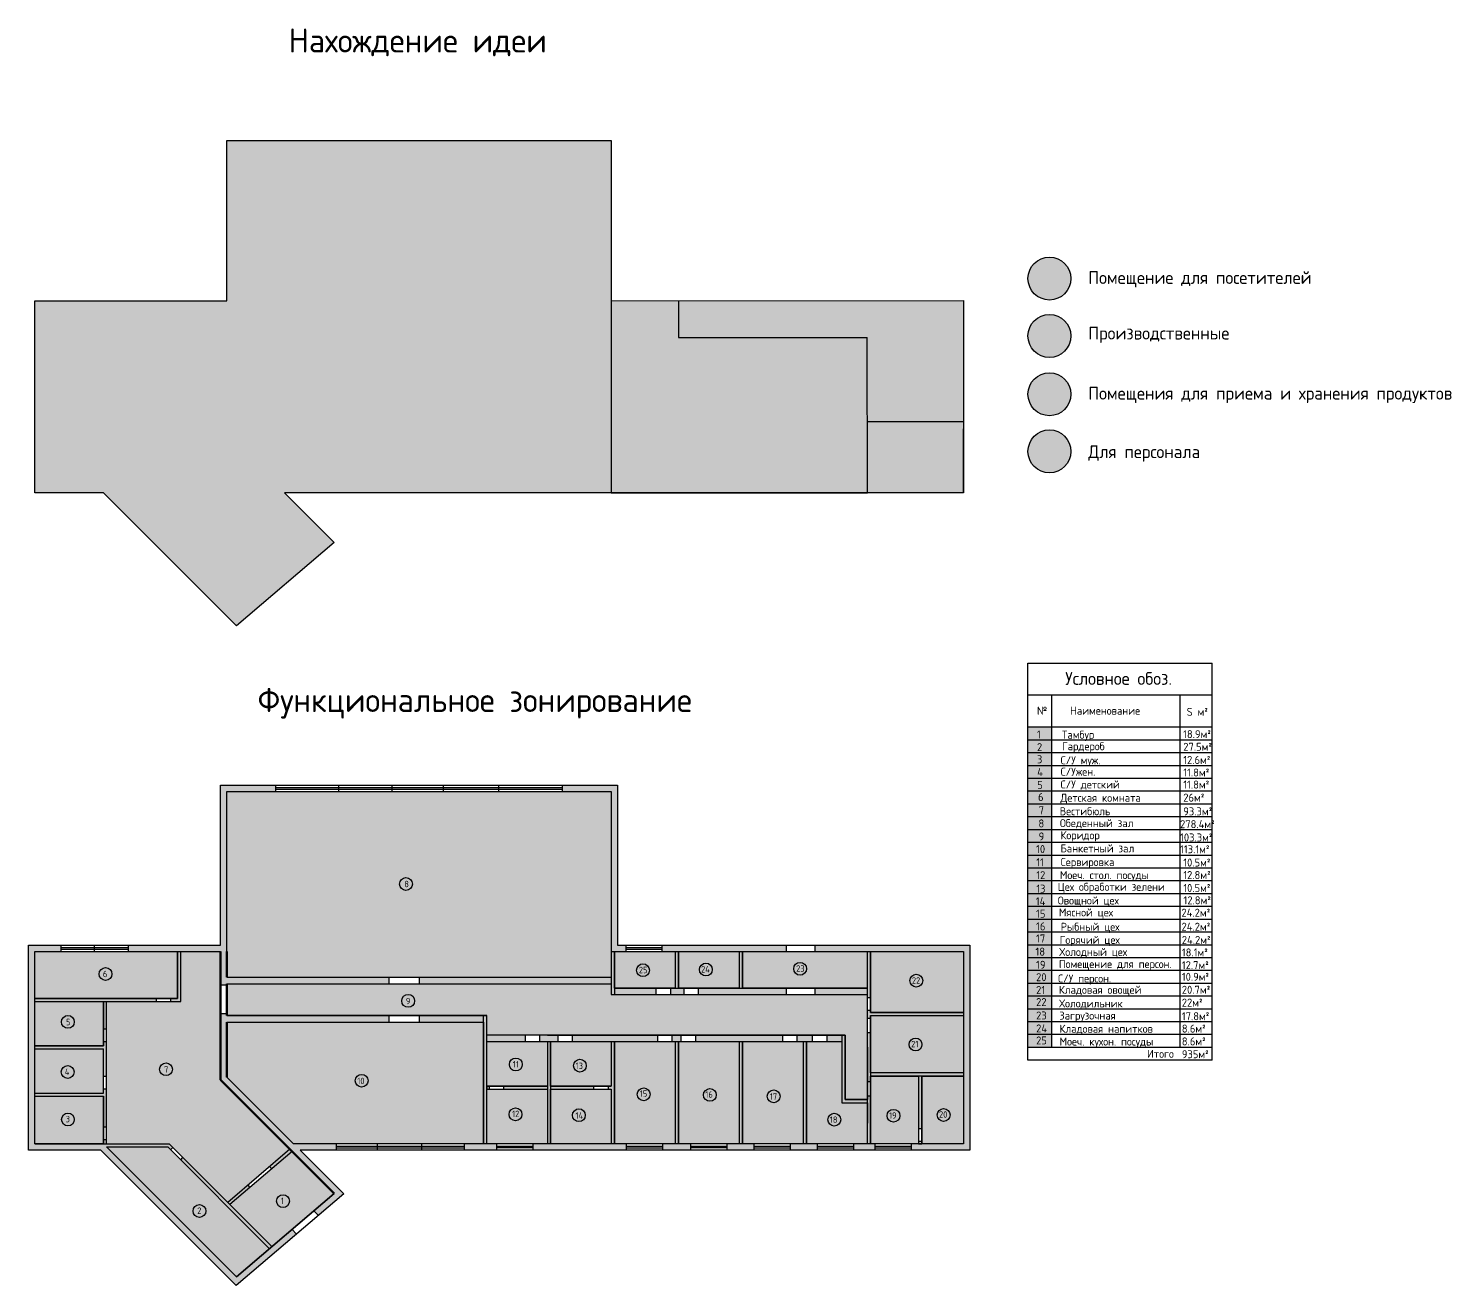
# Model space of a CAD drawing. Header units: millimetres. Extents: x 1 to 862718, y -200795 to 126771.
# Drawn here: x 251908 to 340802, y -22353 to 56170 of the extents above; entities that cross this region are included whole.
import ezdxf

# ---------------------------------------------------------------- set-up
doc = ezdxf.new("R2010")
doc.units = ezdxf.units.MM
doc.header["$MEASUREMENT"] = 0
doc.styles.get("Standard").update_dxf_attribs({"font": 'GOST Common.ttf'})

msp = doc.modelspace()

# ---------------------------------------------------------------- hatches: boundary and pattern name
at = {"true_color": 0xd4e480}
h = msp.add_hatch(color=61, dxfattribs=at)
h.dxf.hatch_style = 1
h.paths.add_polyline_path([(288309.1, 27162.5), (288309.1, 39166.2), (288307.5, 49162.5), (264307.5, 49162.5), (264306.2, 39162.5), (252307.5, 39162.5), (252307.5, 27162.5), (256591.8, 27162.5), (264907.4, 18846.9), (271013.2, 24054.8), (267905.5, 27162.5)])
h = msp.add_hatch(color=61, dxfattribs=at)
h.dxf.hatch_style = 1
h.paths.add_polyline_path([(317027.8, 40549, 1), (314344.2, 40549, 1)])
at = {"true_color": 0xffc2ad}
h = msp.add_hatch(color=31, dxfattribs=at)
h.dxf.hatch_style = 1
h.paths.add_polyline_path([(304308.8, 36875), (292507.5, 36874.7), (292507.5, 39166.8), (288309.1, 39166.2), (288309.1, 27162.5), (304309.1, 27162.5)])
at = {"true_color": 0xfeb79c}
h = msp.add_hatch(color=31, dxfattribs=at)
h.dxf.hatch_style = 1
h.paths.add_polyline_path([(304308.8, 36875), (292507.5, 36874.7), (292507.5, 39166.8), (288309.1, 39166.2), (288309.1, 27162.5), (304309.1, 27162.5)])
at = {"true_color": 0xddbad0}
h = msp.add_hatch(color=254, dxfattribs=at)
h.dxf.hatch_style = 1
h.paths.add_polyline_path([(310307.5, 39169.4), (292507.5, 39166.8), (292507.5, 36874.7), (304308.8, 36875), (304308.9, 31597.2), (310307.5, 31597.4)])
at = {"true_color": 0xfeb79c}
h = msp.add_hatch(color=31, dxfattribs=at)
h.dxf.hatch_style = 1
h.paths.add_polyline_path([(314344.2, 36961, 1), (317027.8, 36961, 1)])
h = msp.add_hatch(color=31, dxfattribs=at)
h.dxf.hatch_style = 1
h.paths.add_polyline_path([(296507.1, 36874.8), (304308.8, 36875), (304308.8, 36876.3), (296507.1, 36875.2)])
at = {"true_color": 0xddbad0}
h = msp.add_hatch(color=254, dxfattribs=at)
h.dxf.hatch_style = 1
h.paths.add_polyline_path([(317027.8, 33322, 1), (314344.2, 33322, 1)])
at = {"true_color": 0xb5d3e5}
h = msp.add_hatch(color=254, dxfattribs=at)
h.dxf.hatch_style = 1
h.paths.add_polyline_path([(310307.5, 31162.5), (310307.5, 31597.4), (304308.9, 31597.2), (304309.1, 27162.5), (310307.5, 27162.5)])
h = msp.add_hatch(color=254, dxfattribs=at)
h.dxf.hatch_style = 1
h.paths.add_polyline_path([(317027.8, 29753, 1), (314344.2, 29753, 1)])
at = {"true_color": 0xd7ebd2}
h = msp.add_hatch(color=254, dxfattribs=at)
h.dxf.hatch_style = 1
h.paths.add_polyline_path([(315844.2, 11718), (315844.2, 12518), (314344.2, 12518), (314344.2, 11718)])
at = {"true_color": 0x74c567}
h = msp.add_hatch(color=83, dxfattribs=at)
h.dxf.hatch_style = 1
h.paths.add_polyline_path([(314344.2, 11718), (314344.2, 10918), (315844.2, 10918), (315844.2, 11718)])
at = {"true_color": 0x77eea5}
h = msp.add_hatch(color=101, dxfattribs=at)
h.dxf.hatch_style = 1
h.paths.add_polyline_path([(315844.2, 10118), (315844.2, 10918), (314344.2, 10918), (314344.2, 10118)])
at = {"true_color": 0x50ae42}
h = msp.add_hatch(color=95, dxfattribs=at)
h.dxf.hatch_style = 1
h.paths.add_polyline_path([(314344.2, 10118), (314344.2, 9318), (315844.2, 9318), (315844.2, 10118)])
at = {"true_color": 0x636466}
h = msp.add_hatch(color=251, dxfattribs=at)
h.dxf.hatch_style = 1
h.paths.add_polyline_path([(299231.5, -3780), (296507.5, -3780), (293751.5, -3780), (293751.5, -4180), (299231.5, -4180)], flags=17)
h.paths.add_polyline_path([(296507.5, -7106.2), (296307.5, -7106.2), (296307.5, -13493.5), (296507.5, -13493.5)], flags=17)
h.paths.add_polyline_path([(300507.5, -7106.2), (300307.5, -7106.2), (300307.5, -13493.5), (300507.5, -13493.5)], flags=17)
h.paths.add_polyline_path([(304507.5, -10504.5), (304309.1, -10504.5), (304309.1, -13493.5), (304507.5, -13493.5)], flags=17)
h.paths.add_polyline_path([(302921, -6704), (302721, -6704), (302721, -10942.5), (304307.5, -10942.5), (304307.5, -10742.5), (302921, -10742.5)], flags=17)
h.paths.add_polyline_path([(310307.5, -9065.5), (304507.5, -9065.5), (304507.5, -9265.5), (307514, -9265.5), (310307.5, -9265.5)], flags=17)
h.paths.add_polyline_path([(304307.5, -3780), (301031.5, -3780), (301031.5, -4180), (304307.5, -4180)], flags=17)
h.paths.add_polyline_path([(304507.5, -1492.5), (304307.5, -1492.5), (304307.5, -3780), (304307.5, -4180), (304307.5, -4357.5), (304507.5, -4357.5)], flags=17)
h.paths.add_polyline_path([(310307.5, -5293.5), (304507.5, -5293.5), (304507.5, -5157.5), (304307.7, -5157.5), (304307.9, -5674.5), (304507.5, -5674.5), (304507.5, -5493.5), (310307.5, -5493.5)], flags=17)
h.paths.add_polyline_path([(299023.4, -6704), (293566.5, -6704), (293566.6, -7106.2), (296307.5, -7106.2), (299023.5, -7106.2)], flags=17)
h.paths.add_polyline_path([(300891.4, -6704), (299923.4, -6704), (299923.5, -7106.2), (300891.5, -7106.2)], flags=17)
h.paths.add_polyline_path([(302721, -6704), (301791.4, -6704), (301791.5, -7106.2), (302721, -7106.2)], flags=17)
h.paths.add_polyline_path([(292851.5, -3780), (292507.5, -3780), (292007.5, -3780), (292007.5, -4180), (292851.5, -4180)], flags=17)
h.paths.add_polyline_path([(292507.5, -1490.5), (292307.5, -1490.4), (292307.5, -3780), (292507.5, -3780)], flags=17)
h.paths.add_polyline_path([(296507.5, -1491.2), (296307.5, -1491.1), (296307.5, -3780), (296507.5, -3780)], flags=17)
h.paths.add_polyline_path([(291107.5, -3780), (288509.1, -3780), (288509.1, -4180), (291107.5, -4180)])
h.paths.add_polyline_path([(288509.1, -1489.8), (288309.1, -1489.8), (288309.1, -4180), (288509.1, -4180), (288509.1, -3780)])
h.paths.add_polyline_path([(288309.1, -3093.3), (276322.9, -3095.2), (276322.9, -3495.2), (288309.1, -3493.3)], flags=17)
h.paths.add_polyline_path([(274422.9, -5493.5), (264307.5, -5493.5), (264307.5, -5383.5), (263907.5, -5383.5), (263907.5, -9495.5), (268243, -13831.1), (271013.2, -16601.2), (269731.9, -17694.1), (270015.6, -17977.8), (271602.2, -16624.5), (268871.2, -13893.5), (271126.5, -13893.5), (271126.5, -13493.5), (268471.2, -13493.5), (264307.5, -9329.8), (264307.5, -5893.5), (274422.9, -5893.5)])
h.paths.add_polyline_path([(280531.1, -5493.5), (280331.1, -5493.5), (280331.1, -13493.5), (280531.1, -13493.5), (280531.1, -10090)])
h.paths.add_polyline_path([(280331.1, -5493.5), (276323, -5493.5), (276323, -5893.5), (280331.1, -5893.5)])
h.paths.add_polyline_path([(282950.5, -6704), (280531.1, -6704), (280531.1, -7106.2), (282950.5, -7106.2)])
h.paths.add_polyline_path([(284990.1, -6704), (283850.5, -6704), (283850.5, -7106.2), (284990.1, -7106.2)])
h.paths.add_polyline_path([(284520.1, -7106.2), (284320.1, -7106.2), (284320.1, -9890), (284320.1, -10090), (284320.1, -13493.5), (284520.1, -13493.5), (284520.1, -10090)])
h.paths.add_polyline_path([(291220, -6704), (285890.1, -6704), (285890.1, -7106.2), (288309.1, -7106.2), (291220, -7106.2)])
h.paths.add_polyline_path([(288509.1, -7106.2), (288309.1, -7106.2), (288309.1, -9890), (288131, -9890), (288131, -10090), (288309.1, -10090), (288309.1, -13493.5), (288509.1, -13493.5)])
h.paths.add_polyline_path([(287231, -9890), (284520.1, -9890), (284520.1, -10090), (287231, -10090)])
h.paths.add_polyline_path([(284320.1, -9890), (281590.5, -9890), (281590.6, -10090), (284320.1, -10090)])
h.paths.add_polyline_path([(280690.5, -9890), (280531.1, -9890), (280531.1, -10090), (280690.6, -10090)])
h.paths.add_polyline_path([(292507.5, -7106.2), (292307.5, -7106.2), (292307.5, -13493.5), (292507.5, -13493.5)], flags=17)
h.paths.add_polyline_path([(292666.5, -6704), (292119.9, -6704), (292120, -7106.2), (292307.5, -7106.2), (292666.6, -7106.2)], flags=17)
h.paths.add_polyline_path([(281151.3, -13493.5), (279121, -13493.5), (279121, -13893.5), (281151.3, -13893.5)])
h.paths.add_polyline_path([(289247.3, -13493.5), (288509.1, -13493.5), (283408.5, -13493.5), (283408.5, -13893.5), (289247.3, -13893.5)])
h.paths.add_polyline_path([(256791.8, -4616), (256591.8, -4616), (256591.8, -6312.5), (256791.8, -6312.5)], flags=17)
h.paths.add_polyline_path([(259904.5, -4416), (252307.5, -4416), (252307.5, -4616), (256591.8, -4616), (259904.5, -4616)], flags=17)
h.paths.add_polyline_path([(261420, -1493.5), (261220, -1493.5), (261220, -4416), (260804.5, -4416), (260804.5, -4616), (261420, -4616)], flags=17)
h.paths.add_polyline_path([(256791.8, -7112.5), (256591.8, -7112.5), (256591.8, -7375), (252307.5, -7375), (252307.5, -7575), (256591.8, -7575), (256591.8, -9271.5), (256791.8, -9271.5)], flags=17)
h.paths.add_polyline_path([(256791.8, -10071.5), (256591.8, -10071.5), (256591.8, -10334), (252307.5, -10334), (252307.5, -10534), (256591.8, -10534), (256591.8, -12431), (256791.8, -12431)], flags=17)
h.paths.add_polyline_path([(256791.8, -13231), (256591.8, -13231), (256591.8, -13493.5), (256791.8, -13493.5)], flags=17)
h.paths.add_polyline_path([(256791.8, -13693.5), (260604.5, -13693.5), (260781.7, -13870.8), (260923.2, -13729.3), (260687.3, -13493.5), (256591.8, -13493.5), (256591.8, -13493.5), (252307.5, -13493.5), (252307.5, -1493.5), (253939, -1493.5), (253939, -1093.5), (251907.5, -1093.5), (251907.5, -13893.5), (256426.1, -13893.5), (264885.8, -22353.2), (268653.9, -19139.3), (268370.1, -18855.6), (264907.4, -21809.1)])
h.paths.add_polyline_path([(264494.9, -17301.1), (261559.6, -14365.7), (261418.1, -14507.2), (266965, -20054), (267117.7, -19923.8)], flags=17)
h.paths.add_polyline_path([(265745.6, -16231), (265604.1, -16089.6), (264353.6, -17159.8), (264494.9, -17301.1)], flags=17)
h.paths.add_polyline_path([(268384.9, -13972.9), (268243, -13831.1), (266963.7, -14925.9), (267105.4, -15067.6)], flags=17)
h.paths.add_polyline_path([(307714, -9265.5), (307514, -9265.5), (307514, -12538), (307714, -12538)], flags=17)
h.paths.add_polyline_path([(307714, -13338), (307514, -13338), (307514, -13493.5), (307714, -13493.5)], flags=17)
h.paths.add_polyline_path([(304307.5, -9604.5), (304507.5, -9604.5), (304507.5, -9065.5), (304507.5, -6574.5), (304307.5, -6574.5)])
h.paths.add_polyline_path([(267341, 8506.5), (267341, 8906.5), (263907.6, 8906.5), (263906.2, -1093.5), (258143.5, -1093.5), (258143.5, -1493.5), (263907.5, -1493.5), (263907.5, -3583.5), (264307.2, -3583.5), (264307.2, -3497.1), (274422.9, -3495.5), (274422.9, -3095.5), (264307.5, -3097.1), (264307.5, -1493.5), (264307.5, 8506.5)])
h = msp.add_hatch(color=251, dxfattribs=at)
h.dxf.hatch_style = 1
h.paths.add_polyline_path([(288707.4, 8906.5), (285273.5, 8906.5), (285273.5, 8506.5), (288307.5, 8506.5), (288309.1, -1489.8), (289213.3, -1489.6), (289213.3, -1089.6), (288709, -1089.7)])
at = {"true_color": 0x1fa856}
h = msp.add_hatch(color=114, dxfattribs=at)
h.dxf.hatch_style = 1
h.paths.add_polyline_path([(314344.2, 9318), (314344.2, 8518), (315844.2, 8518), (315844.2, 9318)])
at = {"true_color": 0x58ba48}
h = msp.add_hatch(color=85, dxfattribs=at)
h.dxf.hatch_style = 1
h.paths.add_polyline_path([(264307.5, -1493.5), (264307.5, -3097.1), (288309.1, -3093.3), (288309.1, -1489.8), (288308.9, -1489.8), (288307.5, 8506.5), (264307.5, 8506.5)])
at = {"true_color": 0x1ad562}
h = msp.add_hatch(color=112, dxfattribs=at)
h.dxf.hatch_style = 1
h.paths.add_polyline_path([(315844.2, 7718), (315844.2, 8518), (314344.2, 8518), (314344.2, 7718)])
at = {"true_color": 0xafd9aa}
h = msp.add_hatch(color=9, dxfattribs=at)
h.dxf.hatch_style = 1
h.paths.add_polyline_path([(315844.2, 6918), (315844.2, 7718), (314344.2, 7718), (314344.2, 6918)])
at = {"true_color": 0x58ba48}
h = msp.add_hatch(color=85, dxfattribs=at)
h.dxf.hatch_style = 1
h.paths.add_polyline_path([(315844.2, 6118), (315844.2, 6918), (314344.2, 6918), (314344.2, 6118)])
at = {"true_color": 0x139b48}
h = msp.add_hatch(color=114, dxfattribs=at)
h.dxf.hatch_style = 1
h.paths.add_polyline_path([(315844.2, 5318), (315844.2, 6118), (314344.2, 6118), (314344.2, 5318)])
at = {"true_color": 0x7eca72}
h = msp.add_hatch(color=83, dxfattribs=at)
h.dxf.hatch_style = 1
h.paths.add_polyline_path([(315844.2, 4518), (315844.2, 5318), (314344.2, 5318), (314344.2, 4518)])
at = {"true_color": 0x8bd666}
h = msp.add_hatch(color=83, dxfattribs=at)
h.dxf.hatch_style = 1
h.paths.add_polyline_path([(314344.2, 4518), (314344.2, 3718), (315844.2, 3718), (315844.2, 4518)])
at = {"true_color": 0x70cd42}
h = msp.add_hatch(color=93, dxfattribs=at)
h.dxf.hatch_style = 1
h.paths.add_polyline_path([(315844.2, 2918), (315844.2, 3718), (314344.2, 3718), (314344.2, 2918)])
at = {"true_color": 0x6ac15c}
h = msp.add_hatch(color=93, dxfattribs=at)
h.dxf.hatch_style = 1
h.paths.add_polyline_path([(315844.2, 2118), (315844.2, 2918), (314344.2, 2918), (314344.2, 2118)])
at = {"true_color": 0x85cd7a}
h = msp.add_hatch(color=83, dxfattribs=at)
h.dxf.hatch_style = 1
h.paths.add_polyline_path([(315844.2, 1318), (315844.2, 2118), (314344.2, 2118), (314344.2, 1318)])
at = {"true_color": 0x5ceb92}
h = msp.add_hatch(color=113, dxfattribs=at)
h.dxf.hatch_style = 1
h.paths.add_polyline_path([(315844.2, 1318), (314344.2, 1318), (314344.2, 518), (315844.2, 518)])
at = {"true_color": 0xb2f5cc}
h = msp.add_hatch(color=254, dxfattribs=at)
h.dxf.hatch_style = 1
h.paths.add_polyline_path([(315844.2, -282), (315844.2, 518), (314344.2, 518), (314344.2, -282)])
at = {"true_color": 0x0e532b}
h = msp.add_hatch(color=118, dxfattribs=at)
h.dxf.hatch_style = 1
h.paths.add_polyline_path([(315844.2, -1082), (315844.2, -282), (314344.2, -282), (314344.2, -1082)])
at = {"true_color": 0x1ad562}
h = msp.add_hatch(color=112, dxfattribs=at)
h.dxf.hatch_style = 1
h.paths.add_polyline_path([(252307.5, -1493.5), (252307.5, -4416), (261220, -4416), (261220, -1493.5)])
at = {"true_color": 0xafd9aa}
h = msp.add_hatch(color=9, dxfattribs=at)
h.dxf.hatch_style = 1
h.paths.add_polyline_path([(263907.5, -1493.5), (261420, -1493.5), (261420, -4616), (256791.8, -4616), (256791.8, -13493.5), (260687.3, -13493.5), (264353.6, -17159.8), (268243, -13831.1), (263907.5, -9495.5)])
at = {"true_color": 0xd4ead1}
h = msp.add_hatch(color=254, dxfattribs=at)
h.dxf.hatch_style = 1
h.paths.add_polyline_path([(292307.5, -3780), (292307.5, -1490.4), (288509.1, -1489.8), (288509.1, -3780)])
at = {"true_color": 0x636466}
h = msp.add_hatch(color=251, dxfattribs=at)
h.dxf.hatch_style = 1
h.paths.add_polyline_path([(299231.1, -1088.2), (291470.5, -1089.3), (291470.5, -1489.3), (299231.1, -1488.2)])
h.paths.add_polyline_path([(310707.5, -1086.6), (301031.1, -1088), (301031.1, -1488), (310307.5, -1486.6), (310307.5, -1493.5), (310307.5, -13493.5), (307714, -13493.5), (307044.5, -13493.5), (307044.5, -13893.5), (310707.5, -13893.5)])
h.paths.add_polyline_path([(301178.8, -13493.5), (300507.5, -13493.5), (299480.5, -13493.5), (299480.5, -13893.5), (301178.8, -13893.5)])
h.paths.add_polyline_path([(304787.3, -13493.5), (304507.5, -13493.5), (303436, -13493.5), (303436, -13893.5), (304787.3, -13893.5)], flags=0)
h.paths.add_polyline_path([(297223.3, -13493.5), (295529.5, -13493.5), (295529.5, -13893.5), (297223.3, -13893.5)])
h.paths.add_polyline_path([(293272.3, -13493.5), (292507.5, -13493.5), (291504.5, -13493.5), (291504.5, -13893.5), (293272.3, -13893.5)])
at = {"true_color": 0x7eedb1}
h = msp.add_hatch(color=111, dxfattribs=at)
h.dxf.hatch_style = 1
h.paths.add_polyline_path([(292507.5, -1493.5), (292507.5, -3780), (296307.1, -3780), (296307.1, -1493.5)])
at = {"true_color": 0x2acb75}
h = msp.add_hatch(color=112, dxfattribs=at)
h.dxf.hatch_style = 1
h.paths.add_polyline_path([(304307.5, -3780), (304307.5, -1493.5), (296507.5, -1493.5), (296507.5, -3780)])
at = {"true_color": 0x2cd871}
h = msp.add_hatch(color=112, dxfattribs=at)
h.dxf.hatch_style = 1
h.paths.add_polyline_path([(310307.5, -1493.5), (304507.5, -1493.5), (304507.5, -5293.5), (310307.5, -5293.5)])
at = {"true_color": 0x0a381d}
h = msp.add_hatch(color=118, dxfattribs=at)
h.dxf.hatch_style = 1
h.paths.add_polyline_path([(315844.2, -1882), (315844.2, -1082), (314344.2, -1082), (314344.2, -1882)])
at = {"true_color": 0x16b151}
h = msp.add_hatch(color=114, dxfattribs=at)
h.dxf.hatch_style = 1
h.paths.add_polyline_path([(315844.2, -2682), (315844.2, -1882), (314344.2, -1882), (314344.2, -2682)])
at = {"true_color": 0x139b48}
h = msp.add_hatch(color=114, dxfattribs=at)
h.dxf.hatch_style = 1
h.paths.add_polyline_path([(264307.5, -3497.1), (264307.5, -5493.5), (280531.1, -5493.5), (280531.1, -6704), (302921, -6704), (302921, -10742.5), (304307.5, -10742.5), (304307.5, -4180), (288309.1, -4180), (288309.1, -3497.1)])
at = {"true_color": 0x81e647}
h = msp.add_hatch(color=83, dxfattribs=at)
h.dxf.hatch_style = 1
h.paths.add_polyline_path([(315844.2, -3482), (315844.2, -2682), (314344.2, -2682), (314344.2, -3482)])
at = {"true_color": 0x126837}
h = msp.add_hatch(color=116, dxfattribs=at)
h.dxf.hatch_style = 1
h.paths.add_polyline_path([(315844.2, -4282), (315844.2, -3482), (314344.2, -3482), (314344.2, -4282)])
at = {"true_color": 0x2cd871}
h = msp.add_hatch(color=112, dxfattribs=at)
h.dxf.hatch_style = 1
h.paths.add_polyline_path([(315844.2, -4282), (314344.2, -4282), (314344.2, -5082), (315844.2, -5082)])
at = {"true_color": 0x1fa856}
h = msp.add_hatch(color=114, dxfattribs=at)
h.dxf.hatch_style = 1
h.paths.add_polyline_path([(256591.8, -4616), (252307.5, -4616), (252307.5, -7375), (256591.8, -7375)])
at = {"true_color": 0x2acb75}
h = msp.add_hatch(color=112, dxfattribs=at)
h.dxf.hatch_style = 1
h.paths.add_polyline_path([(315844.2, -5882), (315844.2, -5082), (314344.2, -5082), (314344.2, -5882)])
at = {"true_color": 0x50ae42}
h = msp.add_hatch(color=95, dxfattribs=at)
h.dxf.hatch_style = 1
h.paths.add_polyline_path([(252307.5, -7575), (252307.5, -10334), (256591.8, -10334), (256591.8, -7575)])
h.paths.add_polyline_path([(304507.5, -9065.5), (310307.5, -9065.5), (310307.5, -5493.5), (304507.5, -5493.5)])
at = {"true_color": 0xe9f4e7}
h = msp.add_hatch(color=7, dxfattribs=at)
h.dxf.hatch_style = 1
h.paths.add_polyline_path([(264307.5, -5893.5), (264307.5, -9329.8), (268471.2, -13493.5), (280331.1, -13493.5), (280331.1, -5893.5)])
at = {"true_color": 0x7eca72}
h = msp.add_hatch(color=83, dxfattribs=at)
h.dxf.hatch_style = 1
h.paths.add_polyline_path([(264307.5, -5893.5), (264307.5, -9329.8), (268471.2, -13493.5), (280331.1, -13493.5), (280331.1, -5893.5)])
at = {"true_color": 0x126837}
h = msp.add_hatch(color=116, dxfattribs=at)
h.dxf.hatch_style = 1
h.paths.add_polyline_path([(310307.5, -9065.5), (310307.5, -5493.5), (304507.5, -5493.5), (304507.5, -9065.5)])
at = {"true_color": 0x7eedb1}
h = msp.add_hatch(color=111, dxfattribs=at)
h.dxf.hatch_style = 1
h.paths.add_polyline_path([(314344.2, -5882), (314344.2, -6682), (315844.2, -6682), (315844.2, -5882)])
at = {"true_color": 0x8bd666}
h = msp.add_hatch(color=83, dxfattribs=at)
h.dxf.hatch_style = 1
h.paths.add_polyline_path([(284320.1, -7106.2), (280531.1, -7106.2), (280531.1, -9890), (284320.1, -9890)])
at = {"true_color": 0x6ac15c}
h = msp.add_hatch(color=93, dxfattribs=at)
h.dxf.hatch_style = 1
h.paths.add_polyline_path([(288309.1, -9890), (288309.1, -7106.2), (284520.1, -7106.2), (284520.1, -9890)])
at = {"true_color": 0x5ceb92}
h = msp.add_hatch(color=113, dxfattribs=at)
h.dxf.hatch_style = 1
h.paths.add_polyline_path([(292307.5, -7106.2), (288509.1, -7106.2), (288509.1, -13493.5), (292307.5, -13493.5)])
at = {"true_color": 0xb2f5cc}
h = msp.add_hatch(color=254, dxfattribs=at)
h.dxf.hatch_style = 1
h.paths.add_polyline_path([(296307.5, -7106.2), (292507.5, -7106.2), (292507.5, -13493.5), (296307.5, -13493.5)])
at = {"true_color": 0x0e532b}
h = msp.add_hatch(color=118, dxfattribs=at)
h.dxf.hatch_style = 1
h.paths.add_polyline_path([(300307.5, -7106.2), (296507.5, -7106.2), (296507.5, -13493.5), (300307.5, -13493.5)])
at = {"true_color": 0x0a381d}
h = msp.add_hatch(color=118, dxfattribs=at)
h.dxf.hatch_style = 1
h.paths.add_polyline_path([(302721, -10942.5), (302721, -7106.2), (300507.5, -7106.2), (300507.5, -13493.5), (304307.5, -13493.5), (304307.5, -10942.5)])
at = {"true_color": 0xd4ead1}
h = msp.add_hatch(color=254, dxfattribs=at)
h.dxf.hatch_style = 1
h.paths.add_polyline_path([(315844.2, -7482), (315844.2, -6682), (314344.2, -6682), (314344.2, -7482)])
at = {"true_color": 0x16b151}
h = msp.add_hatch(color=114, dxfattribs=at)
h.dxf.hatch_style = 1
h.paths.add_polyline_path([(307514, -9265.5), (304507.5, -9265.5), (304507.5, -13493.5), (307514, -13493.5)])
at = {"true_color": 0x81e647}
h = msp.add_hatch(color=83, dxfattribs=at)
h.dxf.hatch_style = 1
h.paths.add_polyline_path([(307714, -13493.5), (310307.5, -13493.5), (310307.5, -9265.5), (307714, -9265.5)])
at = {"true_color": 0x77eea5}
h = msp.add_hatch(color=101, dxfattribs=at)
h.dxf.hatch_style = 1
h.paths.add_polyline_path([(252307.5, -10534), (252307.5, -13493.5), (256591.8, -13493.5), (256591.8, -10534)])
at = {"true_color": 0x70cd42}
h = msp.add_hatch(color=93, dxfattribs=at)
h.dxf.hatch_style = 1
h.paths.add_polyline_path([(280531.1, -13493.5), (284320.1, -13493.5), (284320.1, -10090), (280531.1, -10090)])
at = {"true_color": 0x85cd7a}
h = msp.add_hatch(color=83, dxfattribs=at)
h.dxf.hatch_style = 1
h.paths.add_polyline_path([(284520.1, -10090), (284520.1, -13493.5), (288309.1, -13493.5), (288309.1, -10090)])
at = {"true_color": 0x74c567}
h = msp.add_hatch(color=83, dxfattribs=at)
h.dxf.hatch_style = 1
h.paths.add_polyline_path([(260604.5, -13693.5), (256791.8, -13693.5), (264907.4, -21809.1), (266965, -20054)])
at = {"true_color": 0xd7ebd2}
h = msp.add_hatch(color=254, dxfattribs=at)
h.dxf.hatch_style = 1
h.paths.add_polyline_path([(271013.2, -16601.2), (268384.9, -13972.9), (264494.9, -17301.1), (267117.7, -19923.8)])
at = {"true_color": 0x636466}
h = msp.add_hatch(color=251, dxfattribs=at)
h.dxf.hatch_style = 1
h.paths.add_polyline_path([(304787.3, -13493.5), (304507.5, -13493.5), (303436, -13493.5), (303436, -13893.5), (304787.3, -13893.5)])

# ---------------------------------------------------------------- linework, layer by layer
at = {"color": 18, "true_color": 0x000000}
for p, q in [((288309.1, 39166.2), (288309.1, 27162.5)), ((292507.5, 39166.8), (292507.5, 36874.7)), ((292507.5, 36874.7), (304308.8, 36875)), ((304309.1, 27162.5), (304308.8, 36876.3)), ((310307.5, 31597.4), (304308.9, 31597.2)), ((310307.5, 27162.5), (310307.5, 31162.5)), ((288309.1, 27162.5), (304309.1, 27162.5)), ((314344.2, 16518), (325844.2, 16518)), ((314344.2, -8282), (314344.2, 16518)), ((325844.2, -8282), (325844.2, 16518)), ((325844.2, 14518), (314344.2, 14518)), ((315844.2, -7482), (315844.2, 14518)), ((323844.2, -7482), (323844.2, 14518)), ((325844.2, 12518), (314344.2, 12518)), ((325844.2, 11718), (314344.2, 11718)), ((325844.2, 10918), (314344.2, 10918)), ((325844.2, 10118), (314344.2, 10118)), ((267341, 8906.5), (267341, 8506.5)), ((271271.5, 8906.5), (271271.5, 8506.5)), ((274612.5, 8906.5), (274612.5, 8506.5)), ((277805.5, 8906.5), (277805.5, 8506.5)), ((281268, 8906.5), (281268, 8506.5)), ((285273.5, 8506.5), (285273.5, 8906.5)), ((325844.2, 9318), (314344.2, 9318)), ((325844.2, 8518), (314344.2, 8518)), ((325844.2, 7718), (314344.2, 7718)), ((325844.2, 6918), (314344.2, 6918)), ((325844.2, 6118), (314344.2, 6118)), ((325844.2, 5318), (314344.2, 5318)), ((325844.2, 4518), (314344.2, 4518)), ((325844.2, 3718), (314344.2, 3718)), ((325844.2, 2918), (314344.2, 2918)), ((325844.2, 2118), (314344.2, 2118)), ((325844.2, 1318), (314344.2, 1318)), ((325844.2, 518), (314344.2, 518)), ((325844.2, -282), (314344.2, -282)), ((253939, -1093.5), (253939, -1493.5)), ((256030.5, -1493.5), (256030.5, -1093.5)), ((258143.5, -1093.5), (258143.5, -1493.5)), ((261220, -4416), (261220, -1493.5)), ((261420, -4616), (261420, -1493.5)), ((288309.1, -1489.8), (288309.1, -4180)), ((288509.1, -1489.8), (288509.1, -4180)), ((289213.3, -1089.6), (289213.3, -1481.5)), ((291470.5, -1089.3), (291470.5, -1481.5)), ((292307.5, -1493.5), (292307.5, -3780)), ((292507.5, -1493.5), (292507.5, -3780)), ((296307.1, -1489.8), (296307.1, -3780)), ((296307.5, -1493.5), (296307.5, -3780)), ((296507.5, -1493.5), (296507.5, -3780)), ((299231.1, -1088.2), (299231.1, -1488.2)), ((301031.1, -1088.2), (301031.1, -1488.2)), ((304307.5, -1493.5), (304307.5, -13493.5)), ((304507.5, -1493.5), (304507.5, -5293.5)), ((325844.2, -1082), (314344.2, -1082)), ((325844.2, -1882), (314344.2, -1882)), ((264307.4, -3097.1), (288309.1, -3093.3)), ((264307.5, -3497.1), (288309.1, -3493.3)), ((274422.9, -3095.5), (274422.9, -3495.5)), ((276322.9, -3095.2), (276322.9, -3495.2)), ((325844.2, -2682), (314344.2, -2682)), ((325844.2, -3482), (314344.2, -3482)), ((252307.5, -4416), (261220, -4416)), ((259904.5, -4616), (259904.5, -4416)), ((260804.5, -4616), (260804.5, -4416)), ((264307.5, -3583.5), (263907.5, -3583.5)), ((288309.1, -4180), (304307.5, -4180)), ((288509.1, -3780), (304307.5, -3780)), ((291107.5, -3780), (291107.5, -4180)), ((292007.5, -3780), (292007.5, -4180)), ((292851.5, -3780), (292851.5, -4180)), ((293751.5, -3780), (293751.5, -4180)), ((299231.5, -3780), (299231.5, -4180)), ((301031.5, -3780), (301031.5, -4180)), ((304307.5, -4357.5), (304507.5, -4357.5)), ((325844.2, -4282), (314344.2, -4282)), ((252307.5, -4616), (261420, -4616)), ((256591.8, -7375), (256591.8, -4616)), ((256791.8, -13493.5), (256791.8, -4616)), ((304307.5, -5157.5), (304507.5, -5157.5)), ((304307.5, -5293.5), (304309, -5293.5)), ((304507.5, -5293.5), (310307.5, -5293.5)), ((325844.2, -5082), (314344.2, -5082)), ((264307.5, -5383.5), (263907.5, -5383.5)), ((264307.5, -5493.5), (280531.1, -5493.5)), ((264307.5, -5893.5), (280331.1, -5893.5)), ((274422.9, -5493.5), (274422.9, -5893.5)), ((276323, -5493.5), (276323, -5893.5)), ((280331.1, -13493.5), (280331.1, -5493.5)), ((280531.1, -13493.5), (280531.1, -5493.5)), ((304307.5, -5493.5), (304309.1, -5493.5)), ((304307.5, -5493.5), (304309.1, -5493.5)), ((304507.5, -5674.5), (304307.5, -5674.5)), ((304507.5, -5493.5), (310307.5, -5493.5)), ((304507.5, -5493.5), (304507.5, -13493.5)), ((325844.2, -5882), (314344.2, -5882)), ((256591.8, -6312.5), (256791.8, -6312.5)), ((284320.1, -6704), (280531.1, -6704)), ((280531.1, -7106.2), (302721, -7106.2)), ((282950.5, -7106.2), (282950.5, -6704)), ((283850.5, -7106.2), (283850.5, -6704)), ((284320.1, -6704), (302921, -6704)), ((284320.1, -7106.2), (284320.1, -10090)), ((284520.1, -7106.2), (284520.1, -10090)), ((284990.1, -7106.2), (284990.1, -6704)), ((285890.1, -7106.2), (285890.1, -6704)), ((288309.1, -7106.2), (288309.1, -9890)), ((288309.1, -7106.2), (288509.1, -7106.2)), ((288509.1, -7106.2), (288509.1, -9890)), ((291220, -7106.2), (291220, -6705.9)), ((292120, -7106.2), (292119.9, -6705.7)), ((292307.5, -7106.2), (292307.5, -10090)), ((292507.5, -7106.2), (292507.5, -10090)), ((292666.5, -6705.7), (292666.6, -7106.2)), ((293566.5, -6705.5), (293566.6, -7106.2)), ((296307.5, -7106.2), (296307.5, -13493.5)), ((296507.5, -7106.2), (296507.5, -13493.5)), ((299023.5, -7106.4), (299023.4, -6704.7)), ((299923.5, -7106.2), (299923.4, -6704.6)), ((300307.5, -7106.2), (300307.5, -13493.5)), ((300507.5, -7106.2), (300507.5, -13493.5)), ((300891.5, -7106.2), (300891.4, -6704.5)), ((301791.5, -7106.1), (301791.4, -6704.4)), ((302721, -6704), (302721, -10942.5)), ((302921, -6704), (302921, -10742.5)), ((304507.5, -6574.5), (304307.5, -6574.5)), ((304307.5, -6704), (304309.1, -6704)), ((325844.2, -6682), (314344.2, -6682)), ((252307.5, -7375), (256591.8, -7375)), ((252307.5, -7575), (256591.8, -7575)), ((256591.8, -7112.5), (256791.8, -7112.5)), ((256591.8, -10334), (256591.8, -7575)), ((304309.1, -13493.5), (304309.1, -7493.5)), ((325844.2, -7482), (314344.2, -7482)), ((325844.2, -8282), (314344.2, -8282)), ((256591.8, -9271.5), (256791.8, -9271.5)), ((268471.2, -13493.5), (264307.5, -9329.8)), ((304307.5, -9604.5), (304507.5, -9604.5)), ((310307.5, -9065.5), (304507.5, -9065.5)), ((310307.5, -9265.5), (304507.5, -9265.5)), ((307514, -9265.5), (307514, -13493.5)), ((307714, -9265.5), (307714, -13493.5)), ((252307.5, -10334), (256591.8, -10334)), ((252307.5, -10534), (256591.8, -10534)), ((256591.8, -10071.5), (256791.8, -10071.5)), ((256591.8, -13493.5), (256591.8, -10534)), ((280531.1, -9890), (284320.1, -9890)), ((280531.1, -9890), (280531.1, -10090)), ((280531.1, -10090), (284320.1, -10090)), ((280690.5, -9890), (280690.6, -10090.1)), ((281590.5, -9890), (281590.6, -10090)), ((284320.1, -10090), (284320.1, -13493.5)), ((284520.1, -9890), (288309.1, -9890)), ((284520.1, -10090), (288309.1, -10090)), ((284520.1, -10090), (284520.1, -13493.5)), ((287231, -10090), (287231, -9890)), ((288131, -10090), (288131, -9890)), ((288309.1, -10090), (288309.1, -13493.5)), ((288509.1, -9890), (288509.1, -10090)), ((288509.1, -10090), (288509.1, -13493.5)), ((292307.5, -10090), (292307.5, -13493.5)), ((292507.5, -10090), (292507.5, -13493.5)), ((304307.5, -10504.5), (304507.5, -10504.5)), ((302721, -10942.5), (304309.1, -10942.5)), ((302921, -10742.5), (304309.1, -10742.5)), ((256591.8, -12431), (256791.8, -12431)), ((256591.8, -13231), (256791.8, -13231)), ((307514, -12538), (307714, -12538)), ((252307.5, -13493.5), (256591.8, -13493.5)), ((256591.8, -13493.5), (260687.3, -13493.5)), ((256591.8, -13493.5), (256791.8, -13493.5)), ((256791.8, -13693.5), (264907.4, -21809.1)), ((256791.8, -13693.5), (260604.5, -13693.5)), ((256791.8, -13693.5), (264907.4, -21809.1)), ((260604.5, -13693.5), (266965, -20054)), ((260687.3, -13493.5), (267117.7, -19923.8)), ((260781.7, -13870.8), (260923.2, -13729.3)), ((268243, -13831.1), (264353.6, -17159.8)), ((268384.9, -13972.9), (264494.9, -17301.1)), ((271126.5, -13493.5), (271126.5, -13893.5)), ((273692.5, -13493.5), (273692.5, -13893.5)), ((276464.5, -13493.5), (276464.5, -13893.5)), ((279121, -13493.5), (279121, -13893.5)), ((281151.3, -13490), (281151.3, -13890)), ((283408.5, -13490), (283408.5, -13890)), ((289247.3, -13493.5), (289247.3, -13893.5)), ((291504.5, -13493.5), (291504.5, -13893.5)), ((293272.3, -13491), (293272.3, -13891)), ((295529.5, -13491), (295529.5, -13891)), ((297223.3, -13494.5), (297223.3, -13894.5)), ((299480.5, -13494.5), (299480.5, -13894.5)), ((301178.8, -13506), (301178.8, -13906)), ((303436, -13506), (303436, -13906)), ((304787.3, -13491.5), (304787.3, -13891.5)), ((307044.5, -13491.5), (307044.5, -13891.5)), ((307514, -13338), (307714, -13338)), ((307514, -13493.5), (307714, -13493.5)), ((261418.1, -14507.2), (261559.6, -14365.7)), ((266963.9, -14926.1), (267105.4, -15067.6)), ((271013.2, -16601.2), (264907.4, -21809.1)), ((264907.4, -21809.1), (271013.2, -16601.2)), ((265604.1, -16089.6), (265745.6, -16231)), ((269731.9, -17694.1), (270015.6, -17977.8)), ((268370.1, -18855.6), (268653.9, -19139.3))]:
    msp.add_line(p, q, dxfattribs=at)
at = {"color": 152, "true_color": 0x2776bb}
for p, q in [((267341, 8756.5), (285273.5, 8756.5)), ((267341, 8656.5), (285273.5, 8656.5)), ((253939, -1243.5), (258143.5, -1243.5)), ((253939, -1343.5), (258143.5, -1343.5)), ((289213.3, -1231.5), (291470.5, -1231.5)), ((289213.3, -1331.5), (291470.5, -1331.5)), ((271126.5, -13643.5), (279121, -13643.5)), ((271126.5, -13743.5), (279121, -13743.5)), ((281151.3, -13640), (283408.5, -13640)), ((281151.3, -13740), (283408.5, -13740)), ((289247.3, -13643.5), (291504.5, -13643.5)), ((289247.3, -13743.5), (291504.5, -13743.5)), ((293272.3, -13641), (295529.5, -13641)), ((293272.3, -13741), (295529.5, -13741)), ((297223.3, -13644.5), (299480.5, -13644.5)), ((297223.3, -13744.5), (299480.5, -13744.5)), ((301178.8, -13656), (303436, -13656)), ((301178.8, -13756), (303436, -13756)), ((304787.3, -13641.5), (307044.5, -13641.5)), ((304787.3, -13741.5), (307044.5, -13741.5))]:
    msp.add_line(p, q, dxfattribs=at)
at = {"color": 18, "lineweight": 200, "true_color": 0x000000}
for p, q in [((263907.5, -9495.5), (263907.5, -1493.5)), ((264307.5, -3097.1), (264307.5, -1493.5)), ((264307.5, -5493.5), (264307.5, -3497.1)), ((264307.5, -9329.8), (264307.5, -5893.5)), ((271013.2, -16601.2), (263907.5, -9495.5))]:
    msp.add_line(p, q, dxfattribs=at)
at = {"color": 18, "true_color": 0x000000}
for points in [[(267905.5, 27162.5), (271013.2, 24054.8), (264907.4, 18846.9), (256591.8, 27162.5), (252307.5, 27162.5), (252307.5, 39162.5), (264306.2, 39162.5), (264307.5, 49162.5), (288307.5, 49162.5), (288309.1, 39166.2), (310307.5, 39169.4), (310307.5, 27162.5), (267905.5, 27162.5)], [(264306.2, -1493.5), (264307.5, -1493.5), (264307.5, 8506.5), (288307.5, 8506.5), (288308.9, -1489.8), (310307.5, -1493.5), (310307.5, -13493.5), (268471.2, -13493.5)], [(264306.2, -1493.5), (264307.5, 8506.5), (288307.5, 8506.5), (288309.1, -1489.8), (310307.5, -1486.6), (310307.5, -13493.5), (268471.2, -13493.5)], [(256591.8, -13493.5), (252307.5, -13493.5), (252307.5, -1493.5), (263907.5, -1493.5)], [(252307.5, -13493.5), (252307.5, -1493.5), (263907.5, -1493.5)], [(264307.5, -5493.5), (264307.2, -3497.1), (288309.1, -3497.1), (288309.1, -4180), (304307.5, -4180), (304309.1, -10742.5), (302921, -10742.5), (302921, -6704), (280531.1, -6704), (280531.1, -5493.5), (264307.5, -5493.5)], [(264307.5, -9329.8), (264307.5, -5893.5), (280331.1, -5893.5), (280331.1, -13493.5), (268471.2, -13493.5)], [(264307.5, -9329.8), (264307.5, -5893.5)], [(288309.1, -7106.2), (288309.1, -9890)], [(300507.5, -13493.5), (300507.5, -7106.2), (302721, -7106.2), (302721, -10942.5), (304309.1, -10942.5), (304307.5, -13493.5), (300507.5, -13493.5)], [(252307.5, -13493.5), (252307.5, -10534), (256591.8, -10534), (256591.8, -13493.5), (252307.5, -13493.5)], [(256591.8, -13493.5), (256591.8, -13493.5), (252307.5, -13493.5)], [(271013.2, -16601.2), (271013.2, -16601.2), (264907.4, -21809.1), (256791.8, -13693.5)], [(256791.8, -13693.5), (260604.5, -13693.5), (266965, -20054), (264907.4, -21809.1), (256791.8, -13693.5)], [(267117.7, -19923.8), (271013.2, -16601.2), (268384.9, -13972.9), (264494.9, -17301.1), (267117.7, -19923.8)]]:
    msp.add_lwpolyline(points, dxfattribs=at)
for points in [[(268871.2, -13893.5), (271602.2, -16624.5), (264885.8, -22353.2), (256426.1, -13893.5), (251907.5, -13893.5), (251907.5, -1093.5), (263906.2, -1093.5), (263907.6, 8906.5), (288707.4, 8906.5), (288709, -1089.7), (310707.5, -1086.6), (310707.5, -13893.5)], [(252307.5, -1493.5), (261220, -1493.5), (261220, -4416), (252307.5, -4416)], [(288509.1, -1489.8), (292307.5, -1489.8), (292307.5, -3780), (288509.1, -3780)], [(292507.5, -1493.5), (296307.1, -1493.5), (296307.1, -3780), (292507.5, -3780)], [(296507.5, -1493.5), (304307.5, -1493.5), (304307.5, -3780), (296507.5, -3780)], [(304507.5, -1493.5), (310307.5, -1493.5), (310307.5, -5293.5), (304507.5, -5293.5)], [(252307.5, -4616), (256591.8, -4616), (256591.8, -7375), (252307.5, -7375)], [(304507.5, -5493.5), (310307.5, -5493.5), (310307.5, -9065.5), (304507.5, -9065.5)], [(280531.1, -7106.2), (284320.1, -7106.2), (284320.1, -9890), (280531.1, -9890)], [(284520.1, -7106.2), (288309.1, -7106.2), (288309.1, -9890), (284520.1, -9890)], [(288509.1, -7106.2), (292307.5, -7106.2), (292307.5, -13493.5), (288509.1, -13493.5)], [(292507.5, -7106.2), (296307.5, -7106.2), (296307.5, -13493.5), (292507.5, -13493.5)], [(296507.5, -7106.2), (300307.5, -7106.2), (300307.5, -13493.5), (296507.5, -13493.5)], [(304507.5, -9265.5), (307514, -9265.5), (307514, -13493.5), (304507.5, -13493.5)], [(307714, -9265.5), (310307.5, -9265.5), (310307.5, -13493.5), (307714, -13493.5)], [(280531.1, -10090), (284320.1, -10090), (284320.1, -13493.5), (280531.1, -13493.5)], [(284520.1, -10090), (288309.1, -10090), (288309.1, -13493.5), (284520.1, -13493.5)]]:
    msp.add_lwpolyline(points, close=True, dxfattribs=at)
for centre, radius in [((315686, 40549), 1341.8), ((315686, 36961), 1341.8), ((315686, 33322), 1341.8), ((315686, 29753), 1341.8), ((275490.4, 2727.1), 400), ((256723.9, -2895.9), 400), ((290292.4, -2656.9), 400), ((294224.4, -2615.9), 400), ((300109.4, -2566.4), 400), ((307366.4, -3308.4), 400), ((275627.4, -4570.9), 400), ((254369.4, -5884.4), 400), ((307321.9, -7296.9), 400), ((254359.9, -9011.9), 400), ((260502.4, -8842.9), 400), ((282350.4, -8544.9), 400), ((286355.4, -8622.4), 400), ((272719.4, -9561.9), 400), ((290340.9, -10406.4), 400), ((294473.9, -10445.9), 400), ((298458.4, -10533.9), 400), ((282332.4, -11661.4), 400), ((286289.4, -11714.4), 400), ((305942.4, -11747.9), 400), ((309074.4, -11699.9), 400), ((254371.4, -11981.9), 400), ((302244.4, -11994.9), 400), ((267811.9, -17082.4), 400), ((262588.4, -17701.4), 400)]:
    msp.add_circle(centre, radius, dxfattribs=at)

# ---------------------------------------------------------------- texts
at = {"char_height": 1500, "attachment_point": 1}
for s, width, insert in [('Нахождение идеи', 20011, (268159, 56169)), ('{\\fGOST Common|b0|i0|c204|p34;Функциональное зонирование}', 27894, (266222, 14971.5))]:
    msp.add_mtext_dynamic_manual_height_columns(s, width=width, gutter_width=1, heights=[0], dxfattribs=dict(at, insert=insert))
at = {"color": 18, "true_color": 0x000000, "attachment_point": 1}
for s, width, heights, insert, char_height in [('Помещение для посетителей', 14752, [0], (318110, 41010), 800), ('Производственные', 14752, [0], (318110, 37541), 800), ('Помещения для приема и хранения продуктов', 25654.5, [0], (318110, 33786), 800), ('Для персонала', 14752, [0], (318110, 30131.5), 800), ('Условное обоз.', 7380.25, [0], (316673, 15967), 800), ('№', 4793, [0], (314907, 13805.5), 500), ('Наименование', 4793, [0], (316973.8, 13805.5), 500), ('S м²', 1384.5, [0], (324256.2, 13733.5), 500), ('1', 500, [0], (314905.8, 12318.5), 500), ('Тамбур', 4793, [0], (316467.8, 12305), 500), ('Гардероб', 4793, [0], (316467.8, 11581), 500), ('18.9м²', 1384.5, [0], (324033.5, 12338.5), 500), ('2', 500, [0], (314905.8, 11529), 500), ('3', 500, [0], (314905.8, 10768), 500), ('С/У муж.', 2841, [0], (316380.8, 10707), 500), ('12.6м²', 1384.5, [0], (324043.8, 10727.5), 500), ('27.5м²', 1384.5, [0], (324043.8, 11547.5), 500), ('4', 500, [0], (314918.8, 9977), 500), ('С/Ужен.', 500, [0], (316381.2, 9992.5), 500), ('11.8м²', 1384.5, [0], (324043.8, 9942), 500), ('5', 500, [0], (314923.2, 9162), 500), ('С/У детский', 4206, [0], (316380.8, 9195), 500), ('11.8м²', 1384.5, [0], (324043.8, 9188), 500), ('6', 500, [0], (314973.2, 8411), 500), ('Детская комната', 5607, [0], (316373.2, 8365.5), 500), ('26м²', 1384.5, [0], (324043.8, 8374.5), 500), ('7', 500, [0], (315011.2, 7586), 500), ('Вестибюль', 4206, [0], (316329.2, 7521.5), 500), ('93.3м²', 1384.5, [0], (324043.8, 7514), 500), ('8', 500, [0], (314998.2, 6761), 500), ('Обеденный зал', 5952, [0], (316336.8, 6780), 500), ('278.4м²', 1384.5, [0], (323844.2, 6716), 500), ('9', 500, [0], (315011.2, 5948.5), 500), ('Коридор', 5134.75, [0], (316376.2, 6022.5), 500), ('103.3м²', 1384.5, [0], (323844.2, 5887.5), 500), ('10', 500, [0], (314850.5, 5161.5), 500), ('Банкетный зал', 5134.75, [0], (316376.2, 5202.5), 500), ('113.1м²', 1384.5, [0], (323844.2, 5149), 500), ('11', 500, [0], (314860.8, 4336.5), 500), ('Сервировка', 6560.5, [0], (316384.8, 4351), 500), ('10.5м²', 1384.5, [0], (324043.8, 4318), 500), ('8', 400, [0], (275385, 2927.5), 400), ('12', 500, [0], (314860.8, 3531), 500), ('13', 500, [0], (314860.8, 2687), 500), ('Цех обработки зелени', 7030.5, [0], (316197, 2801), 500), ('Моеч. стол. посуды', 6388, [0], (316336, 3533.5), 500), ('12.8м²', 1384.5, [0], (324043.8, 3538.5), 500), ('10.5м²', 1384.5, [0], (324043.8, 2726.5), 500), ('14', 500, [0], (314832.2, 1900.5), 500), ('Овощной цех', 5243, [0], (316205, 1947), 500), ('12.8м²', 1384.5, [0], (324057.2, 1960), 500), ('15', 500, [0], (314851.2, 1124), 500), ('Мясной цех', 4179.5, [0], (316274, 1203), 500), ('24.2м²', 1384.5, [0], (323931.5, 1186.5), 500), ('16', 500, [0], (314851.2, 332), 500), ('Рыбный цех', 4371, [0], (316388.5, 306), 500), ('24.2м²', 1384.5, [0], (323935.8, 311), 500), ('17', 500, [0], (314851.2, -422), 500), ('Горячий цех', 4847.5, [0], (316322, -513.5), 500), ('24.2м²', 1384.5, [0], (323954.2, -515.5), 500), ('18', 500, [0], (314813, -1248.5), 500), ('Холодный цех', 4625.5, [0], (316303, -1266), 500), ('18.1м²', 1384.5, [0], (323954.2, -1296), 500), ('25', 500, [0], (290036, -2442), 400), ('24', 500, [0], (293924.5, -2401), 400), ('23', 500, [0], (299863, -2351.5), 400), ('19', 500, [0], (314851.2, -2066.5), 500), ('Помещение для персон.', 6948.5, [0], (316275, -2018), 500), ('12.7м²', 1384.5, [0], (323954.2, -2091), 500), ('6', 400, [0], (256558, -2693), 400), ('22', 500, [0], (307092, -3100.5), 400), ('20', 500, [0], (314851.2, -2842.5), 500), ('С/У персон{\\fGOST Common|b0|i0|c238|p34;.}', 4237.5, [0], (316222, -2923), 500), ('10.9м²', 1384.5, [0], (323954.2, -2817.5), 500), ('9', 500, [0], (275484, -4381.5), 400), ('21', 500, [0], (314851.2, -3640.5), 500), ('22', 500, [0], (314851.2, -4396), 500), ('Кладовая овощей', 6019.5, [0], (316273, -3629.5), 500), ('20.7м²', 1384.5, [0], (323954.2, -3628.5), 500), ('22м²', 1384.5, [0], (323954.2, -4431.5), 500), ('23', 500, [0], (314851.2, -5235), 500), ('Холодильник', 1164.433, [500], (316290.5, -4483), 500), ('Загрузочная', 1164.433, [650], (316299, -5242), 500), ('17.8м²', 1384.5, [0], (323954.2, -5280.5), 500), ('5', 400, [0], (254250.5, -5693.5), 400), ('24', 500, [0], (314851.2, -6044.5), 500), ('Кладовая напитков', 6626.5, [0], (316312, -6063.5), 500), ('8.6м²', 1384.5, [0], (323954.2, -6055), 500), ('21', 500, [0], (307046.5, -7068), 400), ('25', 500, [0], (314851.2, -6794.5), 500), ('Моеч. кухон. посуды', 6120, [0], (316317.5, -6865), 500), ('8.6м²', 1384.5, [0], (323954.2, -6852.5), 500), ('Итого', 2050, [0], (321786, -7627.5), 500), ('935м²', 1384.5, [0], (323954.2, -7655.5), 500), ('4', 8607, [0], (254179.5, -8798.5), 400), ('7', 400, [0], (260377.5, -8655), 400), ('11', 500, [0], (282167, -8333.5), 400), ('13', 500, [0], (286088, -8428.5), 400), ('10', 500, [0], (272449.5, -9374.5), 400), ('15', 500, [0], (290089, -10163), 400), ('16', 500, [0], (294187.5, -10222.5), 400), ('17', 500, [0], (298217, -10345.5), 400), ('12', 500, [0], (282116, -11432), 400), ('14', 500, [0], (286080, -11536), 400), ('19', 500, [0], (305664, -11532.5), 400), ('20', 500, [0], (308785, -11469), 400), ('3', 8607, [0], (254231, -11755), 400), ('18', 500, [0], (301964, -11793), 400), ('1', 400, [0], (267671.5, -16855.5), 400), ('2', 400, [0], (262448, -17474.5), 400)]:
    msp.add_mtext_dynamic_manual_height_columns(s, width=width, gutter_width=1, heights=heights, dxfattribs=dict(at, insert=insert, char_height=char_height))

doc.saveas('drawing.dxf')
